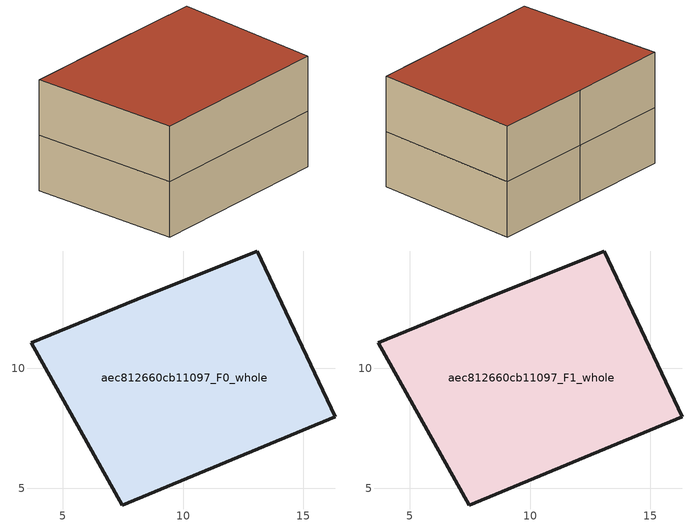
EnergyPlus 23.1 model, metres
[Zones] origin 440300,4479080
aec812660cb11097_F0_whole
 floor ground (EU_floor_Construction): 13.09,14.88 16.33,7.98 7.48,4.3 3.69,11.06 8.45,13.01 z0
 wall outside (EU_wall_Construction): 13.09,14.88 8.45,13.01 3.69,11.06 7.48,4.3 16.33,7.98 13.09,14.88 z0:3
aec812660cb11097_F1_whole
 floor to aec812660cb11097_F0_whole (EU_floor_Construction): 13.09,14.88 16.33,7.98 7.48,4.3 3.69,11.06 8.45,13.01 z3
 wall outside (EU_wall_Construction): 13.09,14.88 8.45,13.01 3.69,11.06 7.48,4.3 16.33,7.98 13.09,14.88 z3:6
 roof outside (EU_roof_Construction): 16.33,7.98 13.09,14.88 8.45,13.01 3.69,11.06 7.48,4.3 z6
[Building]
EU S2 Campaign: North Axis=0; Terrain=City; Solar Distribution=FullExterior
[Site:Location]
Madrid: Latitude=40.5; Longitude=-3.5; Time Zone=1; Elevation=609
[SizingPeriod:WeatherFileDays]
AnnualSizingPeriod: Begin Month=1; Begin Day of Month=1; End Month=12; End Day of Month=31; Day of Week for Start Day=Monday; Use Weather File Daylight Saving Period=No; Use Weather File Rain and Snow Indicators=No
[MATERIAL]
EU_InternalMass_Material: Roughness=MediumRough; Thickness=0.1; Conductivity=1; Density=1800; Specific Heat=900; Thermal Absorptance=0.9; Solar Absorptance=0.7; Visible Absorptance=0.7
[MATERIAL:NOMASS] Roughness=MediumRough; Thermal Absorptance=0.9; Solar Absorptance=0.7; Visible Absorptance=0.7
Name | Thermal Resistance
EU_wall_NoMass | 1.26313
EU_roof_NoMass | 0.258054
EU_floor_NoMass | 0.563028
[CONSTRUCTION]
EU_wall_Construction: EU_wall_NoMass
EU_roof_Construction: EU_roof_NoMass
EU_floor_Construction: EU_floor_NoMass
EU_InternalMass_Construction: EU_InternalMass_Material
[ZONE] Type=1; Multiplier=1; Ceiling Height=autocalculate; Floor Area=autocalculate; Part of Total Floor Area=Yes
Name | Volume
aec812660cb11097_F0_whole | 226.69
aec812660cb11097_F1_whole | 226.691
[INTERNALMASS] Construction=EU_InternalMass_Construction; Surface Area=75.5635
Name | Zone or ZoneList
aec812660cb11097_F0_whole_EU_InternalMass | aec812660cb11097_F0_whole
aec812660cb11097_F1_whole_EU_InternalMass | aec812660cb11097_F1_whole
[OTHEREQUIPMENT] Fuel Type=Electricity; Design Level Calculation Method=Watts/Area; Power per Zone Floor Area=1; Fraction Latent=0; Fraction Radiant=0; Fraction Lost=0; Carbon Dioxide Generation Rate=0; EndUse Subcategory=EU_Step8_InternalGains
Name | Zone or ZoneList or Space or SpaceList | Schedule
EU_Step8_InternalGain_aec812660cb11097_F0_whole_f000 | aec812660cb11097_F0_whole | EU_Step8_GainSchedule_aec812660cb11097_F0_whole_f000
EU_Step8_InternalGain_aec812660cb11097_F1_whole_f000 | aec812660cb11097_F1_whole | EU_Step8_GainSchedule_aec812660cb11097_F1_whole_f000
[ZONEVENTILATION:DESIGNFLOWRATE] Schedule=EU_AlwaysOn; Design Flow Rate Calculation Method=AirChanges/Hour; Air Changes per Hour=0.717621; Ventilation Type=Natural; Fan Pressure Rise=0; Fan Total Efficiency=1; Constant Term Coefficient=1; Temperature Term Coefficient=0; Velocity Term Coefficient=0; Velocity Squared Term Coefficient=0; Minimum Indoor Temperature=-100; Maximum Indoor Temperature=100; Delta Temperature=-100; Minimum Outdoor Temperature=-100; Maximum Outdoor Temperature=100; Maximum Wind Speed=40
Name | Zone or ZoneList or Space or SpaceList
EU_ConstantAir_aec812660cb11097_F0_whole | aec812660cb11097_F0_whole
EU_ConstantAir_aec812660cb11097_F1_whole | aec812660cb11097_F1_whole
[HVACTEMPLATE:THERMOSTAT] Constant Heating Setpoint=20; Constant Cooling Setpoint=50
EU_HeatOnly_aec812660cb11097_F0_whole; EU_HeatOnly_aec812660cb11097_F1_whole
[HVACTEMPLATE:ZONE:IDEALLOADSAIRSYSTEM] System Availability Schedule=EU_AlwaysOn; Maximum Heating Supply Air Temperature=50; Minimum Cooling Supply Air Temperature=13; Maximum Heating Supply Air Humidity Ratio=0.0156; Minimum Cooling Supply Air Humidity Ratio=0.0077; Heating Limit=NoLimit; Cooling Limit=NoLimit; Heating Availability Schedule=EU_AlwaysOn; Cooling Availability Schedule=EU_CoolingOff; Dehumidification Control Type=ConstantSensibleHeatRatio; Cooling Sensible Heat Ratio=0.7; Dehumidification Setpoint=60; Humidification Control Type=None; Humidification Setpoint=30; Outdoor Air Method=None; Outdoor Air Flow Rate per Person=0.00944; Outdoor Air Flow Rate per Zone Floor Area=0; Outdoor Air Flow Rate per Zone=0; Demand Controlled Ventilation Type=None; Outdoor Air Economizer Type=NoEconomizer; Heat Recovery Type=None; Sensible Heat Recovery Effectiveness=0.7; Latent Heat Recovery Effectiveness=0.65
Name | Template Thermostat
aec812660cb11097_F0_whole | EU_HeatOnly_aec812660cb11097_F0_whole
aec812660cb11097_F1_whole | EU_HeatOnly_aec812660cb11097_F1_whole
[SIZING:ZONE] Zone Cooling Design Supply Air Temperature Input Method=SupplyAirTemperature; Zone Cooling Design Supply Air Temperature=13; Zone Heating Design Supply Air Temperature Input Method=SupplyAirTemperature; Zone Heating Design Supply Air Temperature=50; Zone Cooling Design Supply Air Humidity Ratio=0.008; Zone Heating Design Supply Air Humidity Ratio=0.008; Cooling Design Air Flow Method=DesignDay; Cooling Design Air Flow Rate=0; Cooling Minimum Air Flow per Zone Floor Area=0.000762; Cooling Minimum Air Flow=0; Cooling Minimum Air Flow Fraction=0.2; Heating Design Air Flow Method=DesignDay; Heating Design Air Flow Rate=0; Heating Maximum Air Flow per Zone Floor Area=0.002032; Heating Maximum Air Flow=0.141576; Heating Maximum Air Flow Fraction=0.3; Account for Dedicated Outdoor Air System=No; Dedicated Outdoor Air System Control Strategy=NeutralSupplyAir; Dedicated Outdoor Air Low Setpoint Temperature for Design=autosize; Dedicated Outdoor Air High Setpoint Temperature for Design=autosize; Zone Load Sizing Method=Sensible Load Only No Latent Load; Zone Latent Cooling Design Supply Air Humidity Ratio Input Method=HumidityRatioDifference; Zone Cooling Design Supply Air Humidity Ratio Difference=0.005; Zone Latent Heating Design Supply Air Humidity Ratio Input Method=HumidityRatioDifference; Zone Humidification Design Supply Air Humidity Ratio Difference=0.005
aec812660cb11097_F0_whole; aec812660cb11097_F1_whole
[SCHEDULE:CONSTANT]
Name | Hourly Value
EU_AlwaysOn | 1
EU_CoolingOff | 0
[SCHEDULE:FILE] Column Number=1; Rows to Skip at Top=0; Number of Hours of Data=8760; Column Separator=Comma; Interpolate to Timestep=No; Minutes per Item=60; Adjust Schedule for Daylight Savings=Yes
Name | File
EU_Step8_GainSchedule_aec812660cb11097_F0_whole_f000 | C:\Users\o_iseri\Desktop\OpenUBEM\openubem\outputs\eu_evidence\EU-11\ES-MAD-BERRUGUETE\idfs\aec812660cb11097\aec812660cb11097_F0_whole_f000_gain.csv
EU_Step8_GainSchedule_aec812660cb11097_F1_whole_f000 | C:\Users\o_iseri\Desktop\OpenUBEM\openubem\outputs\eu_evidence\EU-11\ES-MAD-BERRUGUETE\idfs\aec812660cb11097\aec812660cb11097_F1_whole_f000_gain.csv
